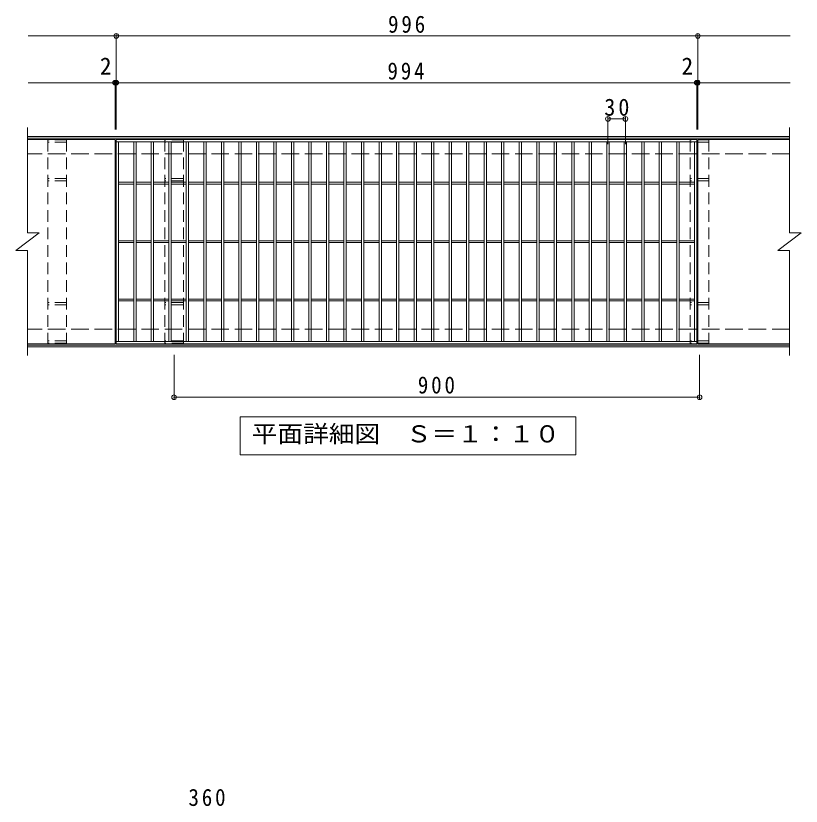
# Model space of a CAD drawing. Units: millimetres on the paper, enlarged 2 times, with parts at other scales. Extents: x -328 to 456, y -387 to 322.
# Drawn here: x -161.3 to 107.7, y 51.3 to 321.9 of the extents above; entities that cross this region are included whole.
import ezdxf
from ezdxf.enums import TextEntityAlignment as Align

# ---------------------------------------------------------------- set-up
doc = ezdxf.new("R2010")
doc.units = ezdxf.units.MM
doc.header["$LTSCALE"] = 2
doc.header["$PDMODE"] = 32
doc.header["$PDSIZE"] = 1.6
doc.linetypes.add('DASHED2', pattern=[3, 2, -1])
doc.linetypes.add('DASHED3', pattern=[4, 3, -1])
for name, color, linetype, lineweight in [('C-1', 2, 'Continuous', 9), ('C-2', 3, 'Continuous', 9), ('C-4', 7, 'Continuous', 9), ('C-5', 7, 'Continuous', 9), ('C-8', 3, 'DASHED2', 9), ('D-4', 7, 'Continuous', 9)]:
    doc.layers.add(name, color=color, linetype=linetype, lineweight=lineweight)
doc.styles.add('ＭＳ ゴシック', font='')
doc.styles.get('ＭＳ ゴシック').set_extended_font_data('MS Gothic')

msp = doc.modelspace()

# ---------------------------------------------------------------- linework, layer by layer
at = {"layer": 'C-1'}
for p, q in [((103.719, 280.598), (-157.281, 280.598)), ((103.719, 279.998), (-157.281, 279.998)), ((103.719, 209.198), (-157.281, 209.198)), ((103.719, 208.598), (-157.281, 208.598))]:
    msp.add_line(p, q, dxfattribs=at)
at = {"layer": 'C-1', "linetype": 'DASHED3'}
for p, q in [((103.719, 274.598), (-157.281, 274.598)), ((103.719, 214.598), (-157.281, 214.598))]:
    msp.add_line(p, q, dxfattribs=at)
at = {"layer": 'C-2'}
for p, q in [((-157.281, 283.598), (-157.281, 247.598)), ((103.719, 283.598), (103.719, 247.598)), ((-127.281, 279.598), (-157.281, 279.598)), ((-127.281, 279.598), (-127.281, 209.598)), ((-126.881, 278.798), (71.919, 278.798)), ((-126.081, 210.398), (-126.081, 278.798)), ((-120.881, 210.398), (-120.881, 278.798)), ((-120.081, 210.398), (-120.081, 278.798)), ((-114.881, 210.398), (-114.881, 278.798)), ((-114.081, 210.398), (-114.081, 278.798)), ((-108.881, 210.398), (-108.881, 278.798)), ((-108.081, 210.398), (-108.081, 278.798)), ((-102.881, 210.398), (-102.881, 278.798)), ((-102.081, 210.398), (-102.081, 278.798)), ((-96.881, 210.398), (-96.881, 278.798)), ((-96.081, 210.398), (-96.081, 278.798)), ((-90.881, 210.398), (-90.881, 278.798)), ((-90.081, 210.398), (-90.081, 278.798)), ((-84.881, 210.398), (-84.881, 278.798)), ((-84.081, 210.398), (-84.081, 278.798)), ((-78.881, 210.398), (-78.881, 278.798)), ((-78.081, 210.398), (-78.081, 278.798)), ((-72.881, 210.398), (-72.881, 278.798)), ((-72.081, 210.398), (-72.081, 278.798)), ((-66.881, 210.398), (-66.881, 278.798)), ((-66.081, 210.398), (-66.081, 278.798)), ((-60.881, 210.398), (-60.881, 278.798)), ((-60.081, 210.398), (-60.081, 278.798)), ((-54.881, 210.398), (-54.881, 278.798)), ((-54.081, 210.398), (-54.081, 278.798)), ((-48.881, 210.398), (-48.881, 278.798)), ((-48.081, 210.398), (-48.081, 278.798)), ((-42.881, 210.398), (-42.881, 278.798)), ((-42.081, 210.398), (-42.081, 278.798)), ((-36.881, 210.398), (-36.881, 278.798)), ((-36.081, 210.398), (-36.081, 278.798)), ((-30.881, 210.398), (-30.881, 278.798)), ((-30.081, 210.398), (-30.081, 278.798)), ((-24.881, 210.398), (-24.881, 278.798)), ((-24.081, 210.398), (-24.081, 278.798)), ((-18.881, 210.398), (-18.881, 278.798)), ((-18.081, 210.398), (-18.081, 278.798)), ((-12.881, 210.398), (-12.881, 278.798)), ((-12.081, 210.398), (-12.081, 278.798)), ((-6.881, 210.398), (-6.881, 278.798)), ((-6.081, 210.398), (-6.081, 278.798)), ((-0.881, 210.398), (-0.881, 278.798)), ((-0.081, 210.398), (-0.081, 278.798)), ((5.119, 210.398), (5.119, 278.798)), ((5.919, 210.398), (5.919, 278.798)), ((11.119, 210.398), (11.119, 278.798)), ((11.919, 210.398), (11.919, 278.798)), ((17.119, 210.398), (17.119, 278.798)), ((17.919, 210.398), (17.919, 278.798)), ((23.119, 210.398), (23.119, 278.798)), ((23.919, 210.398), (23.919, 278.798)), ((29.119, 210.398), (29.119, 278.798)), ((29.919, 210.398), (29.919, 278.798)), ((35.119, 210.398), (35.119, 278.798)), ((35.919, 210.398), (35.919, 278.798)), ((41.119, 210.398), (41.119, 278.798)), ((41.919, 210.398), (41.919, 278.798)), ((47.119, 210.398), (47.119, 278.798)), ((47.919, 210.398), (47.919, 278.798)), ((53.119, 210.398), (53.119, 278.798)), ((53.919, 210.398), (53.919, 278.798)), ((59.119, 210.398), (59.119, 278.798)), ((59.919, 210.398), (59.919, 278.798)), ((65.119, 210.398), (65.119, 278.798)), ((65.919, 210.398), (65.919, 278.798)), ((71.119, 210.398), (71.119, 278.798)), ((71.919, 279.598), (71.919, 209.598)), ((72.319, 279.598), (72.319, 209.598)), ((103.719, 279.598), (72.319, 279.598)), ((-126.081, 264.898), (-120.881, 264.898)), ((-126.081, 264.298), (-120.881, 264.298)), ((-120.081, 264.898), (-114.881, 264.898)), ((-120.081, 264.298), (-114.881, 264.298)), ((-114.081, 264.898), (-108.881, 264.898)), ((-114.081, 264.298), (-108.881, 264.298)), ((-108.081, 264.898), (-102.881, 264.898)), ((-108.081, 264.298), (-102.881, 264.298)), ((-102.081, 264.898), (-96.881, 264.898)), ((-102.081, 264.298), (-96.881, 264.298)), ((-96.081, 264.898), (-90.881, 264.898)), ((-96.081, 264.298), (-90.881, 264.298)), ((-90.081, 264.898), (-84.881, 264.898)), ((-90.081, 264.298), (-84.881, 264.298)), ((-84.081, 264.898), (-78.881, 264.898)), ((-84.081, 264.298), (-78.881, 264.298)), ((-78.081, 264.898), (-72.881, 264.898)), ((-78.081, 264.298), (-72.881, 264.298)), ((-72.081, 264.898), (-66.881, 264.898)), ((-72.081, 264.298), (-66.881, 264.298)), ((-66.081, 264.898), (-60.881, 264.898)), ((-66.081, 264.298), (-60.881, 264.298)), ((-60.081, 264.898), (-54.881, 264.898)), ((-60.081, 264.298), (-54.881, 264.298)), ((-54.081, 264.898), (-48.881, 264.898)), ((-54.081, 264.298), (-48.881, 264.298)), ((-48.081, 264.898), (-42.881, 264.898)), ((-48.081, 264.298), (-42.881, 264.298)), ((-42.081, 264.898), (-36.881, 264.898)), ((-42.081, 264.298), (-36.881, 264.298)), ((-36.081, 264.898), (-30.881, 264.898)), ((-36.081, 264.298), (-30.881, 264.298)), ((-30.081, 264.898), (-24.881, 264.898)), ((-30.081, 264.298), (-24.881, 264.298)), ((-24.081, 264.898), (-18.881, 264.898)), ((-24.081, 264.298), (-18.881, 264.298)), ((-18.081, 264.898), (-12.881, 264.898)), ((-18.081, 264.298), (-12.881, 264.298)), ((-12.081, 264.898), (-6.881, 264.898)), ((-12.081, 264.298), (-6.881, 264.298)), ((-6.081, 264.898), (-0.881, 264.898)), ((-6.081, 264.298), (-0.881, 264.298)), ((-0.081, 264.898), (5.119, 264.898)), ((-0.081, 264.298), (5.119, 264.298)), ((5.919, 264.898), (11.119, 264.898)), ((5.919, 264.298), (11.119, 264.298)), ((11.919, 264.898), (17.119, 264.898)), ((11.919, 264.298), (17.119, 264.298)), ((17.919, 264.898), (23.119, 264.898)), ((17.919, 264.298), (23.119, 264.298)), ((23.919, 264.898), (29.119, 264.898)), ((23.919, 264.298), (29.119, 264.298)), ((29.919, 264.898), (35.119, 264.898)), ((29.919, 264.298), (35.119, 264.298)), ((35.919, 264.898), (41.119, 264.898)), ((35.919, 264.298), (41.119, 264.298)), ((41.919, 264.898), (47.119, 264.898)), ((41.919, 264.298), (47.119, 264.298)), ((47.919, 264.898), (53.119, 264.898)), ((47.919, 264.298), (53.119, 264.298)), ((53.919, 264.898), (59.119, 264.898)), ((53.919, 264.298), (59.119, 264.298)), ((59.919, 264.898), (65.119, 264.898)), ((59.919, 264.298), (65.119, 264.298)), ((65.919, 264.898), (71.119, 264.898)), ((65.919, 264.298), (71.119, 264.298)), ((-161.281, 241.598), (-153.281, 247.598)), ((-157.281, 247.598), (-153.281, 247.598)), ((99.719, 241.598), (107.719, 247.598)), ((103.719, 247.598), (107.719, 247.598)), ((-126.081, 244.898), (-120.881, 244.898)), ((-126.081, 244.298), (-120.881, 244.298)), ((-120.081, 244.898), (-114.881, 244.898)), ((-120.081, 244.298), (-114.881, 244.298)), ((-114.081, 244.898), (-108.881, 244.898)), ((-114.081, 244.298), (-108.881, 244.298)), ((-108.081, 244.898), (-102.881, 244.898)), ((-108.081, 244.298), (-102.881, 244.298)), ((-102.081, 244.898), (-96.881, 244.898)), ((-102.081, 244.298), (-96.881, 244.298)), ((-96.081, 244.898), (-90.881, 244.898)), ((-96.081, 244.298), (-90.881, 244.298)), ((-90.081, 244.898), (-84.881, 244.898)), ((-90.081, 244.298), (-84.881, 244.298)), ((-84.081, 244.898), (-78.881, 244.898)), ((-84.081, 244.298), (-78.881, 244.298)), ((-78.081, 244.898), (-72.881, 244.898)), ((-78.081, 244.298), (-72.881, 244.298)), ((-72.081, 244.898), (-66.881, 244.898)), ((-72.081, 244.298), (-66.881, 244.298)), ((-66.081, 244.898), (-60.881, 244.898)), ((-66.081, 244.298), (-60.881, 244.298)), ((-60.081, 244.898), (-54.881, 244.898)), ((-60.081, 244.298), (-54.881, 244.298)), ((-54.081, 244.898), (-48.881, 244.898)), ((-54.081, 244.298), (-48.881, 244.298)), ((-48.081, 244.898), (-42.881, 244.898)), ((-48.081, 244.298), (-42.881, 244.298)), ((-42.081, 244.898), (-36.881, 244.898)), ((-42.081, 244.298), (-36.881, 244.298)), ((-36.081, 244.898), (-30.881, 244.898)), ((-36.081, 244.298), (-30.881, 244.298)), ((-30.081, 244.898), (-24.881, 244.898)), ((-30.081, 244.298), (-24.881, 244.298)), ((-24.081, 244.898), (-18.881, 244.898)), ((-24.081, 244.298), (-18.881, 244.298)), ((-18.081, 244.898), (-12.881, 244.898)), ((-18.081, 244.298), (-12.881, 244.298)), ((-12.081, 244.898), (-6.881, 244.898)), ((-12.081, 244.298), (-6.881, 244.298)), ((-6.081, 244.898), (-0.881, 244.898)), ((-6.081, 244.298), (-0.881, 244.298)), ((-0.081, 244.898), (5.119, 244.898)), ((-0.081, 244.298), (5.119, 244.298)), ((5.919, 244.898), (11.119, 244.898)), ((5.919, 244.298), (11.119, 244.298)), ((11.919, 244.898), (17.119, 244.898)), ((11.919, 244.298), (17.119, 244.298)), ((17.919, 244.898), (23.119, 244.898)), ((17.919, 244.298), (23.119, 244.298)), ((23.919, 244.898), (29.119, 244.898)), ((23.919, 244.298), (29.119, 244.298)), ((29.919, 244.898), (35.119, 244.898)), ((29.919, 244.298), (35.119, 244.298)), ((35.919, 244.898), (41.119, 244.898)), ((35.919, 244.298), (41.119, 244.298)), ((41.919, 244.898), (47.119, 244.898)), ((41.919, 244.298), (47.119, 244.298)), ((47.919, 244.898), (53.119, 244.898)), ((47.919, 244.298), (53.119, 244.298)), ((53.919, 244.898), (59.119, 244.898)), ((53.919, 244.298), (59.119, 244.298)), ((59.919, 244.898), (65.119, 244.898)), ((59.919, 244.298), (65.119, 244.298)), ((65.919, 244.898), (71.119, 244.898)), ((65.919, 244.298), (71.119, 244.298)), ((-161.281, 241.598), (-157.281, 241.598)), ((-157.281, 241.598), (-157.281, 205.598)), ((99.719, 241.598), (103.719, 241.598)), ((103.719, 241.598), (103.719, 205.598)), ((-126.081, 224.898), (-120.881, 224.898)), ((-120.081, 224.898), (-114.881, 224.898)), ((-114.081, 224.898), (-108.881, 224.898)), ((-108.081, 224.898), (-102.881, 224.898)), ((-102.081, 224.898), (-96.881, 224.898)), ((-96.081, 224.898), (-90.881, 224.898)), ((-90.081, 224.898), (-84.881, 224.898)), ((-84.081, 224.898), (-78.881, 224.898)), ((-78.081, 224.898), (-72.881, 224.898)), ((-72.081, 224.898), (-66.881, 224.898)), ((-66.081, 224.898), (-60.881, 224.898)), ((-60.081, 224.898), (-54.881, 224.898)), ((-54.081, 224.898), (-48.881, 224.898)), ((-48.081, 224.898), (-42.881, 224.898)), ((-42.081, 224.898), (-36.881, 224.898)), ((-36.081, 224.898), (-30.881, 224.898)), ((-30.081, 224.898), (-24.881, 224.898)), ((-24.081, 224.898), (-18.881, 224.898)), ((-18.081, 224.898), (-12.881, 224.898)), ((-12.081, 224.898), (-6.881, 224.898)), ((-6.081, 224.898), (-0.881, 224.898)), ((-0.081, 224.898), (5.119, 224.898)), ((5.919, 224.898), (11.119, 224.898)), ((11.919, 224.898), (17.119, 224.898)), ((17.919, 224.898), (23.119, 224.898)), ((23.919, 224.898), (29.119, 224.898)), ((29.919, 224.898), (35.119, 224.898)), ((35.919, 224.898), (41.119, 224.898)), ((41.919, 224.898), (47.119, 224.898)), ((47.919, 224.898), (53.119, 224.898)), ((53.919, 224.898), (59.119, 224.898)), ((59.919, 224.898), (65.119, 224.898)), ((65.919, 224.898), (71.119, 224.898)), ((-126.081, 224.298), (-120.881, 224.298)), ((-120.081, 224.298), (-114.881, 224.298)), ((-114.081, 224.298), (-108.881, 224.298)), ((-108.081, 224.298), (-102.881, 224.298)), ((-102.081, 224.298), (-96.881, 224.298)), ((-96.081, 224.298), (-90.881, 224.298)), ((-90.081, 224.298), (-84.881, 224.298)), ((-84.081, 224.298), (-78.881, 224.298)), ((-78.081, 224.298), (-72.881, 224.298)), ((-72.081, 224.298), (-66.881, 224.298)), ((-66.081, 224.298), (-60.881, 224.298)), ((-60.081, 224.298), (-54.881, 224.298)), ((-54.081, 224.298), (-48.881, 224.298)), ((-48.081, 224.298), (-42.881, 224.298)), ((-42.081, 224.298), (-36.881, 224.298)), ((-36.081, 224.298), (-30.881, 224.298)), ((-30.081, 224.298), (-24.881, 224.298)), ((-24.081, 224.298), (-18.881, 224.298)), ((-18.081, 224.298), (-12.881, 224.298)), ((-12.081, 224.298), (-6.881, 224.298)), ((-6.081, 224.298), (-0.881, 224.298)), ((-0.081, 224.298), (5.119, 224.298)), ((5.919, 224.298), (11.119, 224.298)), ((11.919, 224.298), (17.119, 224.298)), ((17.919, 224.298), (23.119, 224.298)), ((23.919, 224.298), (29.119, 224.298)), ((29.919, 224.298), (35.119, 224.298)), ((35.919, 224.298), (41.119, 224.298)), ((41.919, 224.298), (47.119, 224.298)), ((47.919, 224.298), (53.119, 224.298)), ((53.919, 224.298), (59.119, 224.298)), ((59.919, 224.298), (65.119, 224.298)), ((65.919, 224.298), (71.119, 224.298)), ((-127.281, 209.598), (-157.281, 209.598)), ((71.919, 210.398), (-126.881, 210.398)), ((71.919, 209.598), (-126.881, 209.598)), ((103.719, 209.598), (72.319, 209.598))]:
    msp.add_line(p, q, dxfattribs=at)
msp.add_lwpolyline([(-126.881, 209.598), (-126.881, 279.598), (71.919, 279.598)], dxfattribs=at)
at = {"layer": 'C-4'}
for p, q in [((-157.081, 314.998), (103.919, 314.998)), ((-126.881, 282.998), (-126.881, 315.598)), ((72.319, 282.998), (72.319, 315.598)), ((-157.081, 298.998), (103.919, 298.998)), ((-127.281, 282.998), (-127.281, 299.598)), ((71.919, 282.998), (71.919, 299.598)), ((41.519, 277.998), (41.519, 287.198)), ((47.519, 277.998), (47.519, 287.198)), ((41.519, 286.598), (47.519, 286.598)), ((-107.081, 190.707), (-107.081, 205.798)), ((72.919, 190.707), (72.919, 205.798)), ((-107.081, 191.307), (72.919, 191.307))]:
    msp.add_line(p, q, dxfattribs=at)
for p in [(-126.881, 314.998), (72.319, 314.998), (-127.281, 298.998), (-126.881, 298.998), (71.919, 298.998), (72.319, 298.998), (41.519, 286.598), (47.519, 286.598), (-107.081, 191.307), (72.919, 191.307)]:
    msp.add_point(p, dxfattribs=at)
at = {"layer": 'C-5'}
msp.add_lwpolyline([(-84.481, 171.598), (-84.481, 184.598), (30.519, 184.598), (30.519, 171.598)], close=True, dxfattribs=at)
at = {"layer": 'C-8'}
for p, q in [((-143.881, 279.398), (-143.881, 209.798)), ((-103.881, 279.398), (-103.881, 209.798)), ((76.119, 279.398), (76.119, 209.798)), ((-143.881, 278.598), (-150.281, 278.598)), ((-103.881, 278.598), (-110.281, 278.598)), ((76.119, 278.598), (69.719, 278.598)), ((-143.881, 266.198), (-150.281, 266.198)), ((-143.881, 265.398), (-150.281, 265.398)), ((-103.881, 266.198), (-110.281, 266.198)), ((-103.881, 265.398), (-110.281, 265.398)), ((76.119, 266.198), (69.719, 266.198)), ((76.119, 265.398), (69.719, 265.398)), ((-143.881, 223.798), (-150.281, 223.798)), ((-143.881, 222.998), (-150.281, 222.998)), ((-103.881, 223.798), (-110.281, 223.798)), ((-103.881, 222.998), (-110.281, 222.998)), ((76.119, 223.798), (69.719, 223.798)), ((76.119, 222.998), (69.719, 222.998)), ((-143.881, 210.598), (-150.281, 210.598)), ((-143.881, 209.798), (-150.281, 209.798)), ((-103.881, 210.598), (-110.281, 210.598)), ((-103.881, 209.798), (-110.281, 209.798)), ((76.119, 210.598), (69.719, 210.598)), ((76.119, 209.798), (69.719, 209.798))]:
    msp.add_line(p, q, dxfattribs=at)
for points in [[(-143.881, 279.398), (-150.281, 279.398), (-150.281, 209.798)], [(-103.881, 279.398), (-110.281, 279.398), (-110.281, 209.798)], [(76.119, 279.398), (69.719, 279.398), (69.719, 209.798)]]:
    msp.add_lwpolyline(points, dxfattribs=at)

# ---------------------------------------------------------------- texts
at = {"layer": 'C-4', "color": 2, "style": 'ＭＳ ゴシック'}
for p in [(-132.473, 299.998), (66.727, 299.998)]:
    msp.add_text('2', height=5.865, dxfattribs=at).set_placement(p, align=Align.BOTTOM_LEFT)
at = {"layer": 'C-4', "color": 2, "char_height": 5.865, "attachment_point": 7, "style": 'ＭＳ ゴシック'}
for s, insert in [('\\T1.27;\\W0.9;996', (-33.781, 315.998)), ('\\T1.27;\\W0.9;994', (-33.981, 299.998)), ('\\T1.27;\\W0.95;30', (40.269, 287.598)), ('\\T1.27;\\W0.9;900', (-23.581, 192.507))]:
    msp.add_mtext(s, dxfattribs=dict(at, insert=insert))
at = {"layer": 'C-5', "color": 2, "style": 'ＭＳ ゴシック', "width": 1.1}
msp.add_text('平面詳細図\u3000Ｓ＝１：１０', height=5.865, dxfattribs=at).set_placement((-80.481, 174.098), align=Align.BOTTOM_LEFT)
at = {"layer": 'D-4', "color": 2, "insert": (-102.147, 51.336), "char_height": 5.865, "attachment_point": 7, "style": 'ＭＳ ゴシック'}
msp.add_mtext('\\T1.27;\\W0.9;360', dxfattribs=at)

doc.saveas('drawing.dxf')
